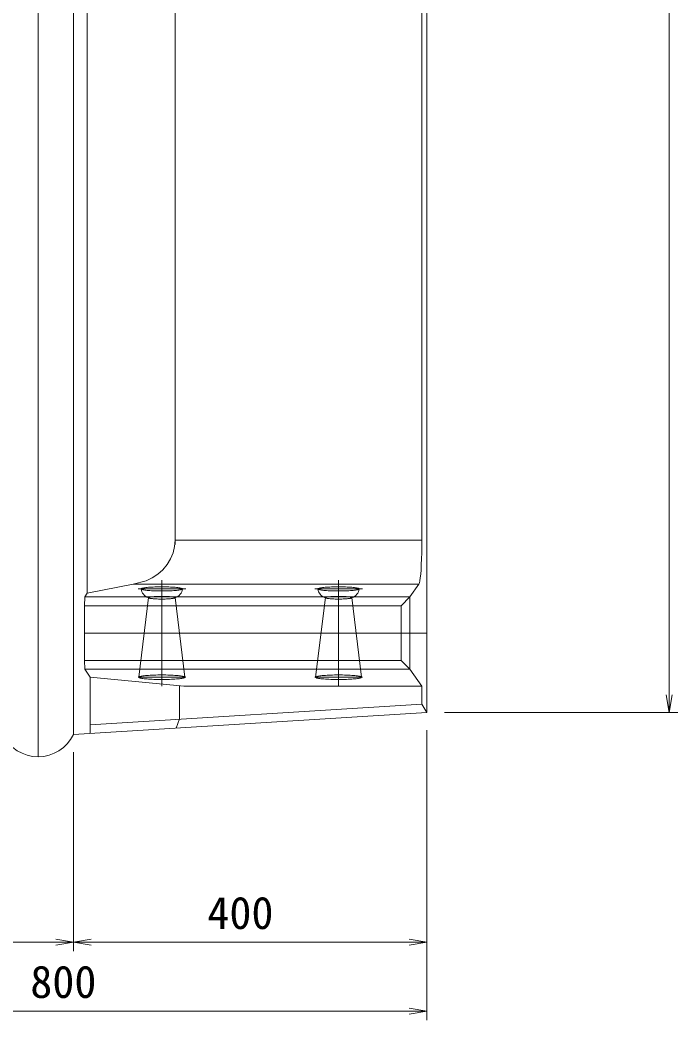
# Model space of a CAD drawing. Units: millimetres on the paper. Extents: x 0 to 841, y 0 to 594.
# Drawn here: x 706.2 to 743.4, y 267.7 to 324.3 of the extents above; entities that cross this region are included whole.
import ezdxf
from ezdxf.enums import TextEntityAlignment as Align

# ---------------------------------------------------------------- set-up
doc = ezdxf.new("R2010")
doc.units = ezdxf.units.MM
for name, color, linetype, lineweight in [('D-STR-DIM（寸法）', 7, 'Continuous', 18), ('D-STR-STR1（構造物）', 7, 'Continuous', 18), ('D-STR（構造物外形線）', 1, 'Continuous', 18)]:
    doc.layers.add(name, color=color, linetype=linetype, lineweight=lineweight)
doc.styles.add('ＭＳ ゴシック', font='')
doc.styles.get('ＭＳ ゴシック').set_extended_font_data('MS Gothic')

msp = doc.modelspace()

# ---------------------------------------------------------------- linework, layer by layer
at = {"layer": 'D-STR-DIM（寸法）'}
for p, q in [((742.92, 379.089), (742.92, 286.089)), ((742.92, 285.089), (742.754, 286.089)), ((743.087, 286.089), (742.92, 285.089)), ((742.92, 285.089), (742.92, 286.089)), ((730.211, 285.089), (743.42, 285.089)), ((729.211, 284.089), (729.211, 267.687)), ((729.211, 284.089), (729.211, 271.588)), ((709.211, 282.839), (709.211, 271.588)), ((709.211, 282.839), (709.211, 271.588)), ((690.211, 272.088), (708.211, 272.088)), ((708.211, 272.254), (709.211, 272.088)), ((709.211, 272.088), (708.211, 271.921)), ((709.211, 272.088), (708.211, 272.088)), ((709.211, 272.088), (710.211, 272.254)), ((710.211, 271.921), (709.211, 272.088)), ((709.211, 272.088), (710.211, 272.088)), ((728.211, 272.088), (710.211, 272.088)), ((728.211, 272.254), (729.211, 272.088)), ((729.211, 272.088), (728.211, 271.921)), ((729.211, 272.088), (728.211, 272.088)), ((728.211, 268.354), (729.211, 268.187)), ((728.211, 268.187), (690.211, 268.187)), ((729.211, 268.187), (728.211, 268.021)), ((729.211, 268.187), (728.211, 268.187))]:
    msp.add_line(p, q, dxfattribs=at)
at = {"layer": 'D-STR-STR1（構造物）'}
for p, q in [((714.514, 293.464), (714.706, 293.784)), ((728.908, 293.783), (728.895, 293.464)), ((714.274, 293.174), (714.514, 293.464)), ((728.895, 293.464), (728.879, 293.174)), ((713.324, 292.543), (713.673, 292.709)), ((713.673, 292.709), (713.992, 292.921)), ((713.992, 292.921), (714.274, 293.174)), ((728.839, 292.708), (728.815, 292.543)), ((728.86, 292.92), (728.839, 292.708)), ((728.879, 293.174), (728.86, 292.92)), ((712.597, 292.364), (709.992, 291.839)), ((712.597, 292.364), (713.324, 292.543)), ((712.597, 292.364), (728.764, 292.364)), ((712.877, 292.089), (715.575, 292.089)), ((713.04, 292.099), (713.036, 292.089)), ((713.036, 292.089), (713.04, 292.078)), ((713.054, 292.109), (713.04, 292.099)), ((713.04, 292.078), (713.054, 292.068)), ((713.076, 292.119), (713.054, 292.109)), ((713.107, 292.129), (713.076, 292.119)), ((713.146, 292.138), (713.107, 292.129)), ((713.193, 292.147), (713.146, 292.138)), ((713.248, 292.156), (713.193, 292.147)), ((713.311, 292.164), (713.248, 292.156)), ((713.38, 292.171), (713.311, 292.164)), ((713.456, 292.178), (713.38, 292.171)), ((713.537, 292.184), (713.456, 292.178)), ((713.623, 292.19), (713.537, 292.184)), ((713.714, 292.195), (713.623, 292.19)), ((713.809, 292.198), (713.714, 292.195)), ((713.907, 292.201), (713.809, 292.198)), ((714.007, 292.204), (713.907, 292.201)), ((714.108, 292.205), (714.007, 292.204)), ((714.211, 292.205), (714.108, 292.205)), ((714.211, 292.589), (714.211, 286.589)), ((714.313, 292.205), (714.211, 292.205)), ((714.415, 292.204), (714.313, 292.205)), ((714.515, 292.201), (714.415, 292.204)), ((714.613, 292.198), (714.515, 292.201)), ((714.707, 292.195), (714.613, 292.198)), ((714.798, 292.19), (714.707, 292.195)), ((714.885, 292.184), (714.798, 292.19)), ((714.966, 292.178), (714.885, 292.184)), ((715.042, 292.171), (714.966, 292.178)), ((715.111, 292.164), (715.042, 292.171)), ((715.173, 292.156), (715.111, 292.164)), ((715.228, 292.147), (715.173, 292.156)), ((715.276, 292.138), (715.228, 292.147)), ((715.315, 292.129), (715.276, 292.138)), ((715.346, 292.119), (715.315, 292.129)), ((715.368, 292.109), (715.346, 292.119)), ((715.381, 292.099), (715.368, 292.109)), ((715.368, 292.068), (715.381, 292.078)), ((715.386, 292.089), (715.381, 292.099)), ((715.381, 292.078), (715.386, 292.089)), ((722.877, 292.089), (725.575, 292.089)), ((723.04, 292.099), (723.036, 292.089)), ((723.036, 292.089), (723.04, 292.078)), ((723.054, 292.109), (723.04, 292.099)), ((723.04, 292.078), (723.054, 292.068)), ((723.076, 292.119), (723.054, 292.109)), ((723.107, 292.129), (723.076, 292.119)), ((723.146, 292.138), (723.107, 292.129)), ((723.193, 292.147), (723.146, 292.138)), ((723.248, 292.156), (723.193, 292.147)), ((723.311, 292.164), (723.248, 292.156)), ((723.38, 292.171), (723.311, 292.164)), ((723.456, 292.178), (723.38, 292.171)), ((723.537, 292.184), (723.456, 292.178)), ((723.623, 292.19), (723.537, 292.184)), ((723.714, 292.195), (723.623, 292.19)), ((723.809, 292.198), (723.714, 292.195)), ((723.907, 292.201), (723.809, 292.198)), ((724.007, 292.204), (723.907, 292.201)), ((724.108, 292.205), (724.007, 292.204)), ((724.211, 292.205), (724.108, 292.205)), ((724.211, 292.589), (724.211, 286.589)), ((724.313, 292.205), (724.211, 292.205)), ((724.415, 292.204), (724.313, 292.205)), ((724.515, 292.201), (724.415, 292.204)), ((724.613, 292.198), (724.515, 292.201)), ((724.707, 292.195), (724.613, 292.198)), ((724.798, 292.19), (724.707, 292.195)), ((724.885, 292.184), (724.798, 292.19)), ((724.966, 292.178), (724.885, 292.184)), ((725.042, 292.171), (724.966, 292.178)), ((725.111, 292.164), (725.042, 292.171)), ((725.173, 292.156), (725.111, 292.164)), ((725.228, 292.147), (725.173, 292.156)), ((725.276, 292.138), (725.228, 292.147)), ((725.315, 292.129), (725.276, 292.138)), ((725.346, 292.119), (725.315, 292.129)), ((725.368, 292.109), (725.346, 292.119)), ((725.381, 292.099), (725.368, 292.109)), ((725.368, 292.068), (725.381, 292.078)), ((725.386, 292.089), (725.381, 292.099)), ((725.381, 292.078), (725.386, 292.089)), ((728.764, 292.364), (728.243, 291.633)), ((728.79, 292.427), (728.764, 292.364)), ((728.815, 292.543), (728.79, 292.427)), ((709.836, 291.139), (709.864, 291.633)), ((709.864, 291.633), (709.992, 291.839)), ((709.864, 291.633), (728.243, 291.633)), ((712.911, 287.089), (713.464, 291.595)), ((713.054, 292.068), (713.076, 292.058)), ((713.076, 292.058), (713.107, 292.049)), ((713.107, 292.049), (713.146, 292.039)), ((713.146, 292.039), (713.193, 292.03)), ((713.193, 292.03), (713.248, 292.021)), ((713.248, 292.021), (713.311, 292.013)), ((713.311, 292.013), (713.38, 292.006)), ((713.38, 292.006), (713.456, 291.999)), ((713.456, 291.999), (713.537, 291.993)), ((713.464, 291.595), (713.461, 291.589)), ((713.461, 291.589), (713.464, 291.582)), ((713.472, 291.602), (713.464, 291.595)), ((713.464, 291.582), (713.472, 291.576)), ((713.486, 291.608), (713.472, 291.602)), ((713.472, 291.576), (713.486, 291.569)), ((713.506, 291.614), (713.486, 291.608)), ((713.486, 291.569), (713.506, 291.563)), ((713.531, 291.62), (713.506, 291.614)), ((713.506, 291.563), (713.531, 291.557)), ((713.561, 291.626), (713.531, 291.62)), ((713.531, 291.557), (713.561, 291.551)), ((713.537, 291.993), (713.623, 291.987)), ((713.596, 291.631), (713.561, 291.626)), ((713.561, 291.551), (713.596, 291.546)), ((713.636, 291.637), (713.596, 291.631)), ((713.596, 291.546), (713.636, 291.541)), ((713.623, 291.987), (713.714, 291.983)), ((713.681, 291.641), (713.636, 291.637)), ((713.636, 291.541), (713.681, 291.536)), ((713.729, 291.646), (713.681, 291.641)), ((713.681, 291.536), (713.729, 291.531)), ((713.714, 291.983), (713.809, 291.979)), ((713.781, 291.65), (713.729, 291.646)), ((713.729, 291.531), (713.781, 291.527)), ((713.836, 291.653), (713.781, 291.65)), ((713.781, 291.527), (713.836, 291.524)), ((713.809, 291.979), (713.907, 291.976)), ((713.894, 291.656), (713.836, 291.653)), ((713.836, 291.524), (713.894, 291.521)), ((713.954, 291.659), (713.894, 291.656)), ((713.894, 291.521), (713.954, 291.518)), ((713.907, 291.976), (714.007, 291.973)), ((714.017, 291.661), (713.954, 291.659)), ((713.954, 291.518), (714.017, 291.516)), ((714.007, 291.973), (714.108, 291.972)), ((714.081, 291.662), (714.017, 291.661)), ((714.017, 291.516), (714.081, 291.515)), ((714.145, 291.663), (714.081, 291.662)), ((714.081, 291.515), (714.145, 291.514)), ((714.108, 291.972), (714.211, 291.972)), ((714.211, 291.663), (714.145, 291.663)), ((714.145, 291.514), (714.211, 291.514)), ((714.211, 291.972), (714.313, 291.972)), ((714.276, 291.663), (714.211, 291.663)), ((714.211, 291.514), (714.276, 291.514)), ((714.341, 291.662), (714.276, 291.663)), ((714.276, 291.514), (714.341, 291.515)), ((714.313, 291.972), (714.415, 291.973)), ((714.405, 291.661), (714.341, 291.662)), ((714.341, 291.515), (714.405, 291.516)), ((714.467, 291.659), (714.405, 291.661)), ((714.405, 291.516), (714.467, 291.518)), ((714.415, 291.973), (714.515, 291.976)), ((714.528, 291.656), (714.467, 291.659)), ((714.467, 291.518), (714.528, 291.521)), ((714.515, 291.976), (714.613, 291.979)), ((714.586, 291.653), (714.528, 291.656)), ((714.528, 291.521), (714.586, 291.524)), ((714.641, 291.65), (714.586, 291.653)), ((714.586, 291.524), (714.641, 291.527)), ((714.613, 291.979), (714.707, 291.983)), ((714.693, 291.646), (714.641, 291.65)), ((714.641, 291.527), (714.693, 291.531)), ((714.741, 291.641), (714.693, 291.646)), ((714.693, 291.531), (714.741, 291.536)), ((714.707, 291.983), (714.798, 291.987)), ((714.785, 291.637), (714.741, 291.641)), ((714.741, 291.536), (714.785, 291.541)), ((714.825, 291.631), (714.785, 291.637)), ((714.785, 291.541), (714.825, 291.546)), ((714.798, 291.987), (714.885, 291.993)), ((714.86, 291.626), (714.825, 291.631)), ((714.825, 291.546), (714.86, 291.551)), ((714.891, 291.62), (714.86, 291.626)), ((714.86, 291.551), (714.891, 291.557)), ((714.885, 291.993), (714.966, 291.999)), ((714.916, 291.614), (714.891, 291.62)), ((714.891, 291.557), (714.916, 291.563)), ((714.935, 291.608), (714.916, 291.614)), ((714.916, 291.563), (714.935, 291.569)), ((714.949, 291.602), (714.935, 291.608)), ((714.935, 291.569), (714.949, 291.576)), ((714.958, 291.595), (714.949, 291.602)), ((714.949, 291.576), (714.958, 291.582)), ((715.511, 287.089), (714.958, 291.595)), ((714.961, 291.589), (714.958, 291.595)), ((714.958, 291.582), (714.961, 291.589)), ((714.966, 291.999), (715.042, 292.006)), ((715.042, 292.006), (715.111, 292.013)), ((715.111, 292.013), (715.173, 292.021)), ((715.173, 292.021), (715.228, 292.03)), ((715.228, 292.03), (715.276, 292.039)), ((715.276, 292.039), (715.315, 292.049)), ((715.315, 292.049), (715.346, 292.058)), ((715.346, 292.058), (715.368, 292.068)), ((722.911, 287.089), (723.464, 291.595)), ((723.054, 292.068), (723.076, 292.058)), ((723.076, 292.058), (723.107, 292.049)), ((723.107, 292.049), (723.146, 292.039)), ((723.146, 292.039), (723.193, 292.03)), ((723.193, 292.03), (723.248, 292.021)), ((723.248, 292.021), (723.311, 292.013)), ((723.311, 292.013), (723.38, 292.006)), ((723.38, 292.006), (723.456, 291.999)), ((723.456, 291.999), (723.537, 291.993)), ((723.464, 291.595), (723.461, 291.589)), ((723.461, 291.589), (723.464, 291.582)), ((723.472, 291.602), (723.464, 291.595)), ((723.464, 291.582), (723.472, 291.576)), ((723.486, 291.608), (723.472, 291.602)), ((723.472, 291.576), (723.486, 291.569)), ((723.506, 291.614), (723.486, 291.608)), ((723.486, 291.569), (723.506, 291.563)), ((723.531, 291.62), (723.506, 291.614)), ((723.506, 291.563), (723.531, 291.557)), ((723.561, 291.626), (723.531, 291.62)), ((723.531, 291.557), (723.561, 291.551)), ((723.537, 291.993), (723.623, 291.987)), ((723.596, 291.631), (723.561, 291.626)), ((723.561, 291.551), (723.596, 291.546)), ((723.636, 291.637), (723.596, 291.631)), ((723.596, 291.546), (723.636, 291.541)), ((723.623, 291.987), (723.714, 291.983)), ((723.681, 291.641), (723.636, 291.637)), ((723.636, 291.541), (723.681, 291.536)), ((723.729, 291.646), (723.681, 291.641)), ((723.681, 291.536), (723.729, 291.531)), ((723.714, 291.983), (723.809, 291.979)), ((723.781, 291.65), (723.729, 291.646)), ((723.729, 291.531), (723.781, 291.527)), ((723.836, 291.653), (723.781, 291.65)), ((723.781, 291.527), (723.836, 291.524)), ((723.809, 291.979), (723.907, 291.976)), ((723.894, 291.656), (723.836, 291.653)), ((723.836, 291.524), (723.894, 291.521)), ((723.954, 291.659), (723.894, 291.656)), ((723.894, 291.521), (723.954, 291.518)), ((723.907, 291.976), (724.007, 291.973)), ((724.017, 291.661), (723.954, 291.659)), ((723.954, 291.518), (724.017, 291.516)), ((724.007, 291.973), (724.108, 291.972)), ((724.081, 291.662), (724.017, 291.661)), ((724.017, 291.516), (724.081, 291.515)), ((724.145, 291.663), (724.081, 291.662)), ((724.081, 291.515), (724.145, 291.514)), ((724.108, 291.972), (724.211, 291.972)), ((724.211, 291.663), (724.145, 291.663)), ((724.145, 291.514), (724.211, 291.514)), ((724.211, 291.972), (724.313, 291.972)), ((724.276, 291.663), (724.211, 291.663)), ((724.211, 291.514), (724.276, 291.514)), ((724.341, 291.662), (724.276, 291.663)), ((724.276, 291.514), (724.341, 291.515)), ((724.313, 291.972), (724.415, 291.973)), ((724.405, 291.661), (724.341, 291.662)), ((724.341, 291.515), (724.405, 291.516)), ((724.467, 291.659), (724.405, 291.661)), ((724.405, 291.516), (724.467, 291.518)), ((724.415, 291.973), (724.515, 291.976)), ((724.528, 291.656), (724.467, 291.659)), ((724.467, 291.518), (724.528, 291.521)), ((724.515, 291.976), (724.613, 291.979)), ((724.586, 291.653), (724.528, 291.656)), ((724.528, 291.521), (724.586, 291.524)), ((724.641, 291.65), (724.586, 291.653)), ((724.586, 291.524), (724.641, 291.527)), ((724.613, 291.979), (724.707, 291.983)), ((724.693, 291.646), (724.641, 291.65)), ((724.641, 291.527), (724.693, 291.531)), ((724.741, 291.641), (724.693, 291.646)), ((724.693, 291.531), (724.741, 291.536)), ((724.707, 291.983), (724.798, 291.987)), ((724.785, 291.637), (724.741, 291.641)), ((724.741, 291.536), (724.785, 291.541)), ((724.825, 291.631), (724.785, 291.637)), ((724.785, 291.541), (724.825, 291.546)), ((724.798, 291.987), (724.885, 291.993)), ((724.86, 291.626), (724.825, 291.631)), ((724.825, 291.546), (724.86, 291.551)), ((724.891, 291.62), (724.86, 291.626)), ((724.86, 291.551), (724.891, 291.557)), ((724.885, 291.993), (724.966, 291.999)), ((724.916, 291.614), (724.891, 291.62)), ((724.891, 291.557), (724.916, 291.563)), ((724.935, 291.608), (724.916, 291.614)), ((724.916, 291.563), (724.935, 291.569)), ((724.949, 291.602), (724.935, 291.608)), ((724.935, 291.569), (724.949, 291.576)), ((724.958, 291.595), (724.949, 291.602)), ((724.949, 291.576), (724.958, 291.582)), ((725.511, 287.089), (724.958, 291.595)), ((724.961, 291.589), (724.958, 291.595)), ((724.958, 291.582), (724.961, 291.589)), ((724.966, 291.999), (725.042, 292.006)), ((725.042, 292.006), (725.111, 292.013)), ((725.111, 292.013), (725.173, 292.021)), ((725.173, 292.021), (725.228, 292.03)), ((725.228, 292.03), (725.276, 292.039)), ((725.276, 292.039), (725.315, 292.049)), ((725.315, 292.049), (725.346, 292.058)), ((725.346, 292.058), (725.368, 292.068)), ((727.761, 291.139), (728.243, 291.633)), ((728.243, 287.544), (728.243, 291.633)), ((709.836, 291.139), (727.761, 291.139)), ((709.836, 288.039), (709.836, 291.139)), ((727.761, 288.039), (727.761, 291.139)), ((709.836, 289.589), (729.211, 289.589)), ((709.836, 288.039), (727.761, 288.039)), ((709.836, 288.039), (709.864, 287.544)), ((728.243, 287.544), (727.761, 288.039)), ((709.864, 287.544), (728.243, 287.544)), ((709.864, 287.544), (710.148, 287.088)), ((710.148, 287.088), (715.461, 286.589)), ((712.877, 287.089), (715.575, 287.089)), ((712.916, 287.1), (712.911, 287.089)), ((712.911, 287.089), (712.916, 287.077)), ((712.931, 287.111), (712.916, 287.1)), ((712.916, 287.077), (712.931, 287.066)), ((712.955, 287.122), (712.931, 287.111)), ((712.931, 287.066), (712.955, 287.055)), ((712.989, 287.133), (712.955, 287.122)), ((712.955, 287.055), (712.989, 287.044)), ((713.033, 287.143), (712.989, 287.133)), ((712.989, 287.044), (713.033, 287.034)), ((713.085, 287.153), (713.033, 287.143)), ((713.033, 287.034), (713.085, 287.024)), ((713.146, 287.163), (713.085, 287.153)), ((713.085, 287.024), (713.146, 287.014)), ((713.215, 287.172), (713.146, 287.163)), ((713.146, 287.014), (713.215, 287.005)), ((713.292, 287.18), (713.215, 287.172)), ((713.215, 287.005), (713.292, 286.997)), ((713.375, 287.188), (713.292, 287.18)), ((713.292, 286.997), (713.375, 286.989)), ((713.465, 287.195), (713.375, 287.188)), ((713.375, 286.989), (713.465, 286.983)), ((713.561, 287.201), (713.465, 287.195)), ((713.465, 286.983), (713.561, 286.977)), ((713.661, 287.206), (713.561, 287.201)), ((713.766, 287.21), (713.661, 287.206)), ((713.874, 287.214), (713.766, 287.21)), ((713.985, 287.216), (713.874, 287.214)), ((714.098, 287.217), (713.985, 287.216)), ((714.211, 287.218), (714.098, 287.217)), ((714.324, 287.217), (714.211, 287.218)), ((714.437, 287.216), (714.324, 287.217)), ((714.547, 287.214), (714.437, 287.216)), ((714.655, 287.21), (714.547, 287.214)), ((714.76, 287.206), (714.655, 287.21)), ((714.861, 287.201), (714.76, 287.206)), ((714.956, 287.195), (714.861, 287.201)), ((714.861, 286.977), (714.956, 286.983)), ((715.046, 287.188), (714.956, 287.195)), ((714.956, 286.983), (715.046, 286.989)), ((715.13, 287.18), (715.046, 287.188)), ((715.046, 286.989), (715.13, 286.997)), ((715.207, 287.172), (715.13, 287.18)), ((715.13, 286.997), (715.207, 287.005)), ((715.276, 287.163), (715.207, 287.172)), ((715.207, 287.005), (715.276, 287.014)), ((715.337, 287.153), (715.276, 287.163)), ((715.276, 287.014), (715.337, 287.024)), ((715.389, 287.143), (715.337, 287.153)), ((715.337, 287.024), (715.389, 287.034)), ((715.432, 287.133), (715.389, 287.143)), ((715.389, 287.034), (715.432, 287.044)), ((715.467, 287.122), (715.432, 287.133)), ((715.432, 287.044), (715.467, 287.055)), ((715.491, 287.111), (715.467, 287.122)), ((715.467, 287.055), (715.491, 287.066)), ((715.506, 287.1), (715.491, 287.111)), ((715.491, 287.066), (715.506, 287.077)), ((715.511, 287.089), (715.506, 287.1)), ((715.506, 287.077), (715.511, 287.089)), ((722.877, 287.089), (725.575, 287.089)), ((722.916, 287.1), (722.911, 287.089)), ((722.911, 287.089), (722.916, 287.077)), ((722.931, 287.111), (722.916, 287.1)), ((722.916, 287.077), (722.931, 287.066)), ((722.955, 287.122), (722.931, 287.111)), ((722.931, 287.066), (722.955, 287.055)), ((722.989, 287.133), (722.955, 287.122)), ((722.955, 287.055), (722.989, 287.044)), ((723.033, 287.143), (722.989, 287.133)), ((722.989, 287.044), (723.033, 287.034)), ((723.085, 287.153), (723.033, 287.143)), ((723.033, 287.034), (723.085, 287.024)), ((723.146, 287.163), (723.085, 287.153)), ((723.085, 287.024), (723.146, 287.014)), ((723.215, 287.172), (723.146, 287.163)), ((723.146, 287.014), (723.215, 287.005)), ((723.292, 287.18), (723.215, 287.172)), ((723.215, 287.005), (723.292, 286.997)), ((723.375, 287.188), (723.292, 287.18)), ((723.292, 286.997), (723.375, 286.989)), ((723.465, 287.195), (723.375, 287.188)), ((723.375, 286.989), (723.465, 286.983)), ((723.561, 287.201), (723.465, 287.195)), ((723.465, 286.983), (723.561, 286.977)), ((723.661, 287.206), (723.561, 287.201)), ((723.766, 287.21), (723.661, 287.206)), ((723.874, 287.214), (723.766, 287.21)), ((723.985, 287.216), (723.874, 287.214)), ((724.098, 287.217), (723.985, 287.216)), ((724.211, 287.218), (724.098, 287.217)), ((724.324, 287.217), (724.211, 287.218)), ((724.437, 287.216), (724.324, 287.217)), ((724.547, 287.214), (724.437, 287.216)), ((724.655, 287.21), (724.547, 287.214)), ((724.76, 287.206), (724.655, 287.21)), ((724.861, 287.201), (724.76, 287.206)), ((724.956, 287.195), (724.861, 287.201)), ((724.861, 286.977), (724.956, 286.983)), ((725.046, 287.188), (724.956, 287.195)), ((724.956, 286.983), (725.046, 286.989)), ((725.13, 287.18), (725.046, 287.188)), ((725.046, 286.989), (725.13, 286.997)), ((725.207, 287.172), (725.13, 287.18)), ((725.13, 286.997), (725.207, 287.005)), ((725.276, 287.163), (725.207, 287.172)), ((725.207, 287.005), (725.276, 287.014)), ((725.337, 287.153), (725.276, 287.163)), ((725.276, 287.014), (725.337, 287.024)), ((725.389, 287.143), (725.337, 287.153)), ((725.337, 287.024), (725.389, 287.034)), ((725.432, 287.133), (725.389, 287.143)), ((725.389, 287.034), (725.432, 287.044)), ((725.467, 287.122), (725.432, 287.133)), ((725.432, 287.044), (725.467, 287.055)), ((725.491, 287.111), (725.467, 287.122)), ((725.467, 287.055), (725.491, 287.066)), ((725.506, 287.1), (725.491, 287.111)), ((725.491, 287.066), (725.506, 287.077)), ((725.511, 287.089), (725.506, 287.1)), ((725.506, 287.077), (725.511, 287.089)), ((728.243, 287.544), (728.925, 286.589)), ((713.561, 286.977), (713.661, 286.971)), ((713.661, 286.971), (713.766, 286.967)), ((713.766, 286.967), (713.874, 286.964)), ((713.874, 286.964), (713.985, 286.961)), ((713.985, 286.961), (714.098, 286.96)), ((714.098, 286.96), (714.211, 286.959)), ((714.211, 286.959), (714.324, 286.96)), ((714.324, 286.96), (714.437, 286.961)), ((714.437, 286.961), (714.547, 286.964)), ((714.547, 286.964), (714.655, 286.967)), ((714.655, 286.967), (714.76, 286.971)), ((714.76, 286.971), (714.861, 286.977)), ((715.461, 286.589), (728.925, 286.589)), ((723.561, 286.977), (723.661, 286.971)), ((723.661, 286.971), (723.766, 286.967)), ((723.766, 286.967), (723.874, 286.964)), ((723.874, 286.964), (723.985, 286.961)), ((723.985, 286.961), (724.098, 286.96)), ((724.098, 286.96), (724.211, 286.959)), ((724.211, 286.959), (724.324, 286.96)), ((724.324, 286.96), (724.437, 286.961)), ((724.437, 286.961), (724.547, 286.964)), ((724.547, 286.964), (724.655, 286.967)), ((724.655, 286.967), (724.76, 286.971)), ((724.76, 286.971), (724.861, 286.977))]:
    msp.add_line(p, q, dxfattribs=at)
for centre, start, end in [((713.66, 292.185), 188.7556, 250.7402), ((714.762, 292.185), 289.2598, 351.2444), ((723.66, 292.185), 188.7556, 250.7402), ((724.762, 292.185), 289.2598, 351.2444)]:
    msp.add_arc(centre, 0.631, start, end, dxfattribs=at)
at = {"layer": 'D-STR（構造物外形線）'}
for p, q in [((707.211, 382.589), (707.211, 282.589)), ((709.211, 381.339), (709.211, 283.839)), ((729.211, 380.089), (729.211, 285.089)), ((709.992, 291.839), (709.992, 373.338)), ((714.961, 370.576), (714.961, 294.601)), ((728.925, 370.326), (728.925, 294.851)), ((714.847, 294.127), (714.932, 294.485)), ((714.932, 294.485), (714.961, 294.851)), ((728.925, 294.851), (714.961, 294.851)), ((728.923, 294.485), (728.917, 294.126)), ((728.925, 294.851), (728.923, 294.485)), ((714.706, 293.784), (714.847, 294.127)), ((728.917, 294.126), (728.908, 293.783)), ((710.148, 287.088), (710.148, 283.897)), ((715.211, 286.589), (715.211, 284.73)), ((728.925, 286.589), (728.925, 285.572)), ((728.925, 285.572), (710.148, 284.398)), ((728.925, 285.572), (729.211, 285.089)), ((709.211, 283.839), (729.211, 285.089)), ((715.211, 284.73), (715.031, 284.202))]:
    msp.add_line(p, q, dxfattribs=at)
msp.add_arc((707.211, 284.814), 2.225, 205.9892, 334.0108, dxfattribs=at)

# ---------------------------------------------------------------- texts
at = {"layer": 'D-STR-DIM（寸法）', "style": 'ＭＳ ゴシック'}
for s, p in [('400', (716.787, 272.288)), ('800', (706.768, 268.387))]:
    msp.add_text(s, height=1.833, dxfattribs=at).set_placement(p, align=Align.BOTTOM_LEFT)

doc.saveas('drawing.dxf')
